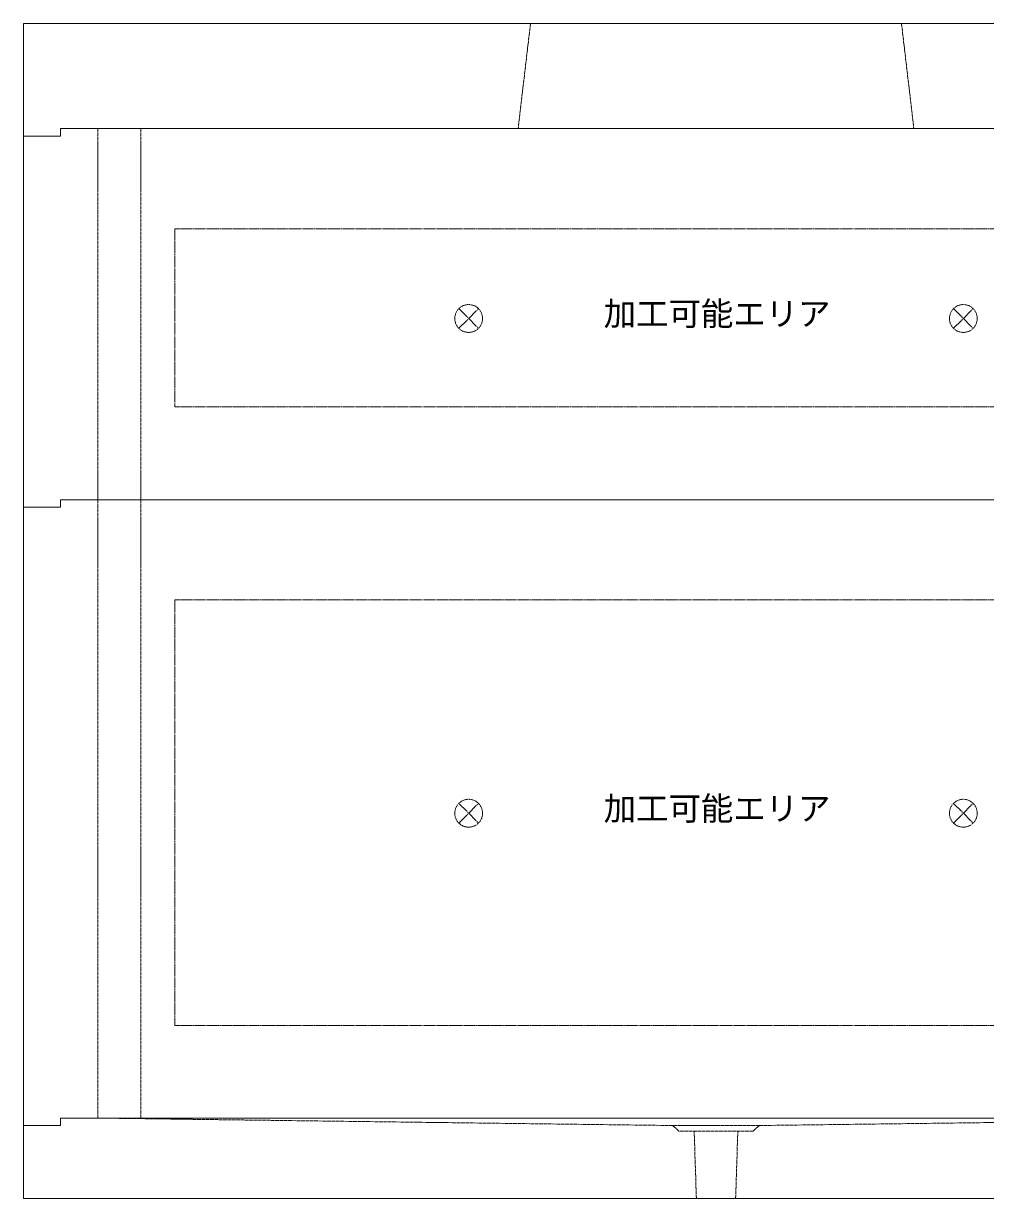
# Model space of a CAD drawing. Units: millimetres, scale not verified. Extents: x -5940 to 5940, y -4200 to 4200.
# Drawn here: x -1180 to 376, y -2210 to -310 of the extents above; entities that cross this region are included whole.
import ezdxf
from ezdxf.enums import TextEntityAlignment as Align

# ---------------------------------------------------------------- set-up
doc = ezdxf.new("R2010")
doc.units = ezdxf.units.MM
doc.header["$LTSCALE"] = 20
doc.linetypes.add('LONG_DASHED1', pattern=[7, 6, -1])
doc.linetypes.add('LONG_DOUBLE_CHAIN', pattern=[21.8, 18, -1, 0.6, -0.6, 0.6, -1])
for name, color, linetype, lineweight in [('0-5_D-STR-DIM', 3, 'Continuous', 9), ('0-7_D-STR', 7, 'Continuous', 9), ('0-A_D-STR-STR5', 1, 'LONG_DOUBLE_CHAIN', 9)]:
    doc.layers.add(name, color=color, linetype=linetype, lineweight=lineweight)
doc.styles.add('ＭＳ ゴシック', font='')
doc.styles.get('ＭＳ ゴシック').set_extended_font_data('MS Gothic')

# ---------------------------------------------------------------- blocks, each defined once
blk = doc.blocks.new('A$C17EB7B83')
at = {"layer": '0-7_D-STR'}
for p, q in [((-22400, 3400), (22400, 3400)), ((-22400, 3400), (-22400, -240)), ((-21200, 0), (21200, 0))]:
    blk.add_line(p, q, dxfattribs=at)
at = {"layer": '0-7_D-STR', "linetype": 'LONG_DASHED1'}
for p, q in [((-6000, 3400), (-6400, 0)), ((6000, 3400), (6400, 0))]:
    blk.add_line(p, q, dxfattribs=at)
at = {"layer": '0-7_D-STR'}
blk.add_lwpolyline([(-22400, -240), (-21200, -240), (-21200, 0)], dxfattribs=at)
blk = doc.blocks.new('A$C539D7795')
at = {"layer": '0-7_D-STR'}
for p, q in [((-21200, -240), (-21200, 0)), ((21200, 0), (-21200, 0)), ((-22400, -240), (-21200, -240))]:
    blk.add_line(p, q, dxfattribs=at)
at = {"layer": '0-7_D-STR', "linetype": 'LONG_DASHED1'}
for p, q in [((-1400, -240), (-20000, 0)), ((1400, -240), (20000, 0)), ((-1200, -420), (-1400, -240)), ((1400, -240), (-1400, -240)), ((1200, -420), (1400, -240)), ((1200, -420), (-1200, -420)), ((-635.4, -2600), (-705, -420)), ((635.4, -2600), (705, -420))]:
    blk.add_line(p, q, dxfattribs=at)
at = {"layer": '0-7_D-STR'}
blk.add_lwpolyline([(-22400, -240), (-22400, -2600), (22400, -2600)], dxfattribs=at)
blk = doc.blocks.new('A$C1C640AAB')
at = {"layer": '0-A_D-STR-STR5'}
for p, q in [((-318.2, -318.2), (318.2, 318.2)), ((-318.2, 318.2), (318.2, -318.2))]:
    blk.add_line(p, q, dxfattribs=at)
blk.add_circle((0, 0), 450, dxfattribs=at)
blk = doc.blocks.new('A$C35201968')
at = {"layer": '0-7_D-STR'}
for p, q in [((-21200, 0), (21200, 0)), ((-22400, -240), (-22400, -12240)), ((-21200, -12000), (21200, -12000))]:
    blk.add_line(p, q, dxfattribs=at)
at = {"layer": '0-7_D-STR', "linetype": 'LONG_DASHED1'}
for p, q in [((-20000, -12000), (-20000, 0)), ((-18600, -12000), (-18600, 0))]:
    blk.add_line(p, q, dxfattribs=at)
at = {"layer": '0-7_D-STR'}
for points in [[(-22400, -240), (-21200, -240), (-21200, 0)], [(-22400, -12240), (-21200, -12240), (-21200, -12000)]]:
    blk.add_lwpolyline(points, dxfattribs=at)
at = {"layer": '0-A_D-STR-STR5'}
blk.add_line((17500, -9000), (-17500, -9000), dxfattribs=at)
blk.add_lwpolyline([(17500, -3240), (-17500, -3240), (-17500, -9000)], dxfattribs=at)
blk = doc.blocks.new('A$C3064a160')
at = {"layer": '0-7_D-STR'}
blk.add_blockref('A$C35201968', (0, 0), dxfattribs=at)
at = {"layer": '0-A_D-STR-STR5'}
for p in [(-8000, -6140), (8000, -6140)]:
    blk.add_blockref('A$C1C640AAB', p, dxfattribs=at)
blk = doc.blocks.new('A$C6562612B')
at = {"layer": '0-7_D-STR'}
for p, q in [((-21200, 0), (21200, 0)), ((-22400, -240), (-22400, -20240)), ((-21200, -20000), (21200, -20000))]:
    blk.add_line(p, q, dxfattribs=at)
at = {"layer": '0-7_D-STR', "linetype": 'LONG_DASHED1'}
for p, q in [((-20000, -20000), (-20000, 0)), ((-18600, -20000), (-18600, 0))]:
    blk.add_line(p, q, dxfattribs=at)
at = {"layer": '0-7_D-STR'}
for points in [[(-22400, -240), (-21200, -240), (-21200, 0)], [(-22400, -20240), (-21200, -20240), (-21200, -20000)]]:
    blk.add_lwpolyline(points, dxfattribs=at)
at = {"layer": '0-A_D-STR-STR5'}
blk.add_line((17500, -17000), (-17500, -17000), dxfattribs=at)
blk.add_lwpolyline([(17500, -3240), (-17500, -3240), (-17500, -17000)], dxfattribs=at)
blk = doc.blocks.new('A$C515e9eca')
at = {"layer": '0-7_D-STR'}
blk.add_blockref('A$C6562612B', (0, 0), dxfattribs=at)
at = {"layer": '0-A_D-STR-STR5'}
for p in [(-8000, -10140), (8000, -10140)]:
    blk.add_blockref('A$C1C640AAB', p, dxfattribs=at)

msp = doc.modelspace()

# ---------------------------------------------------------------- block references
at = {"layer": '0-5_D-STR-DIM', "xscale": 0.05, "yscale": 0.05}
msp.add_blockref('A$C539D7795', (-60, -2080), dxfattribs=at)
at = {"layer": '0-7_D-STR', "xscale": 0.05, "yscale": 0.05}
for name, p in [('A$C17EB7B83', (-60, -480)), ('A$C3064a160', (-60, -480)), ('A$C515e9eca', (-60, -1080))]:
    msp.add_blockref(name, p, dxfattribs=at)

# ---------------------------------------------------------------- texts
at = {"layer": '0-A_D-STR-STR5', "style": 'ＭＳ ゴシック'}
for p in [(-241.7, -810.02), (-241.7, -1610.02)]:
    msp.add_text('加工可能エリア', height=38.42, dxfattribs=at).set_placement(p, align=Align.BOTTOM_LEFT)

doc.saveas('drawing.dxf')
